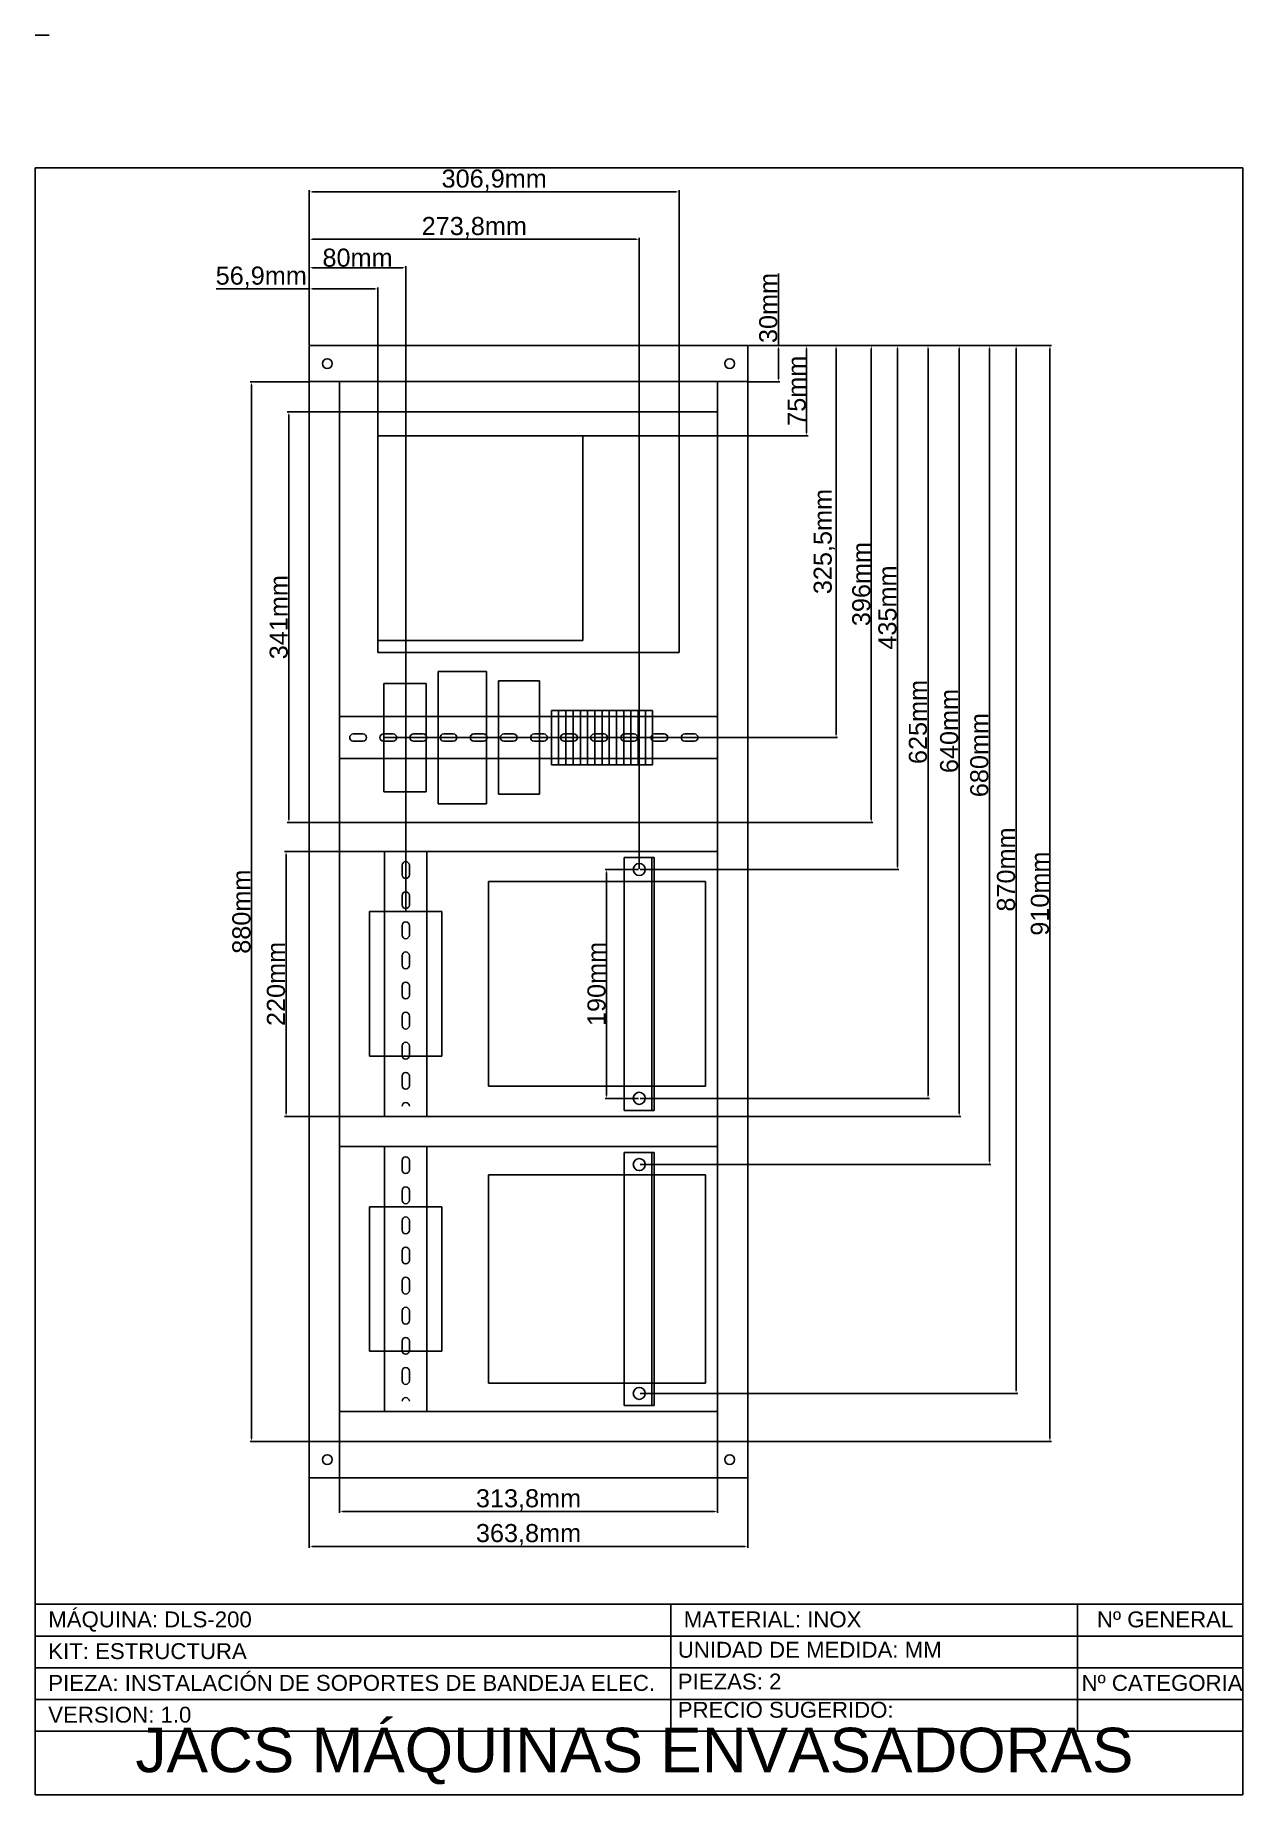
# Paper-space layout 'E5' of a CAD drawing. Header units: centimetres, sheet in millimetres. Extents: x 3 to 193, y 0 to 277.
# The model-space entities are those that its viewports show. They can reach past a viewport. Long polylines and large blocks are cut down to what shows.
import ezdxf

# ---------------------------------------------------------------- set-up
doc = ezdxf.new("R2010")
doc.units = ezdxf.units.CM
doc.header["$LTSCALE"] = 0.5
doc.styles.get("Standard").update_dxf_attribs({"font": 'arial.ttf'})
doc.dimstyles.new('ISO-25', dxfattribs={"dimtxt": 15, "dimasz": 2.5, "dimexe": 1.25, "dimexo": 0.625, "dimtad": 1, "dimtxsty": 'Standard', "dimcen": 2.5, "dimclrd": 1, "dimclre": 1, "dimadec": 0, "dimazin": 0, "dimtfac": 1, "dimtmove": 0, "dimatfit": 3, "dimfxl": 1, "dimarcsym": 0})

# ---------------------------------------------------------------- blocks, each defined once
blk = doc.blocks.new('*D309')
at = {"color": 1, "lineweight": -2, "transparency": 16777216}
for p, q in [((16441.6, 49675.5), (16441.6, 49735.3)), ((16416.8, 49675.5), (16442.8, 49675.5)), ((16441.6, 49648), (16441.6, 49673)), ((16416.8, 49645.5), (16442.8, 49645.5))]:
    blk.add_line(p, q, dxfattribs=at)
at = {"color": 1, "transparency": 16777216}
for points in [[(16441.2, 49673), (16442, 49673), (16441.6, 49675.5)], [(16441.2, 49648), (16442, 49648), (16441.6, 49645.5)]]:
    blk.add_solid(points, dxfattribs=at)
at = {"layer": 'Defpoints', "color": 0, "transparency": 16777216}
for p in [(16416.2, 49675.5), (16441.6, 49675.5), (16416.2, 49645.5)]:
    blk.add_point(p, dxfattribs=at)
at = {"color": 0, "transparency": 16777216, "insert": (16433.3, 49706.7), "char_height": 15, "attachment_point": 5, "rotation": 90}
blk.add_mtext('30mm', dxfattribs=at)
blk = doc.blocks.new('*D310')
at = {"color": 1, "lineweight": -2, "transparency": 16777216}
for p, q in [((16416.8, 49675.5), (16520, 49675.5)), ((16518.7, 49282), (16518.7, 49673)), ((16391.8, 49279.5), (16520, 49279.5))]:
    blk.add_line(p, q, dxfattribs=at)
at = {"color": 1, "transparency": 16777216}
for points in [[(16518.3, 49673), (16519.2, 49673), (16518.7, 49675.5)], [(16518.3, 49282), (16519.2, 49282), (16518.7, 49279.5)]]:
    blk.add_solid(points, dxfattribs=at)
at = {"layer": 'Defpoints', "color": 0, "transparency": 16777216}
for p in [(16416.2, 49675.5), (16518.7, 49675.5), (16391.2, 49279.5)]:
    blk.add_point(p, dxfattribs=at)
at = {"color": 0, "transparency": 16777216, "insert": (16510.5, 49477.5), "char_height": 15, "attachment_point": 5, "rotation": 90}
blk.add_mtext('396mm', dxfattribs=at)
blk = doc.blocks.new('*D311')
at = {"color": 1, "lineweight": -2, "transparency": 16777216}
for p, q in [((16416.8, 49675.5), (16592.9, 49675.5)), ((16591.7, 49038), (16591.7, 49673)), ((16391.8, 49035.5), (16592.9, 49035.5))]:
    blk.add_line(p, q, dxfattribs=at)
at = {"color": 1, "transparency": 16777216}
for points in [[(16591.3, 49673), (16592.1, 49673), (16591.7, 49675.5)], [(16591.3, 49038), (16592.1, 49038), (16591.7, 49035.5)]]:
    blk.add_solid(points, dxfattribs=at)
at = {"layer": 'Defpoints', "color": 0, "transparency": 16777216}
for p in [(16416.2, 49675.5), (16591.7, 49675.5), (16391.2, 49035.5)]:
    blk.add_point(p, dxfattribs=at)
at = {"color": 0, "transparency": 16777216, "insert": (16583.4, 49355.5), "char_height": 15, "attachment_point": 5, "rotation": 90}
blk.add_mtext('640mm', dxfattribs=at)
blk = doc.blocks.new('*D312')
at = {"color": 1, "lineweight": -2, "transparency": 16777216}
for p, q in [((16416.8, 49675.5), (16668.2, 49675.5)), ((16667, 48768), (16667, 49673)), ((16416.8, 48765.5), (16668.2, 48765.5))]:
    blk.add_line(p, q, dxfattribs=at)
at = {"color": 1, "transparency": 16777216}
for points in [[(16666.6, 49673), (16667.4, 49673), (16667, 49675.5)], [(16666.6, 48768), (16667.4, 48768), (16667, 48765.5)]]:
    blk.add_solid(points, dxfattribs=at)
at = {"layer": 'Defpoints', "color": 0, "transparency": 16777216}
for p in [(16416.2, 49675.5), (16667, 49675.5), (16416.2, 48765.5)]:
    blk.add_point(p, dxfattribs=at)
at = {"color": 0, "transparency": 16777216, "insert": (16658.7, 49220.5), "char_height": 15, "attachment_point": 5, "rotation": 90}
blk.add_mtext('910mm', dxfattribs=at)
blk = doc.blocks.new('*D314')
at = {"color": 1, "lineweight": -2, "transparency": 16777216}
for p, q in [((16416.8, 49675.5), (16466.4, 49675.5)), ((16465.1, 49603), (16465.1, 49673)), ((16354.9, 49600.5), (16466.4, 49600.5))]:
    blk.add_line(p, q, dxfattribs=at)
at = {"color": 1, "transparency": 16777216}
for points in [[(16464.7, 49673), (16465.5, 49673), (16465.1, 49675.5)], [(16464.7, 49603), (16465.5, 49603), (16465.1, 49600.5)]]:
    blk.add_solid(points, dxfattribs=at)
at = {"layer": 'Defpoints', "color": 0, "transparency": 16777216}
for p in [(16416.2, 49675.5), (16465.1, 49675.5), (16354.3, 49600.5)]:
    blk.add_point(p, dxfattribs=at)
at = {"color": 0, "transparency": 16777216, "insert": (16456.9, 49638), "char_height": 15, "attachment_point": 5, "rotation": 90}
blk.add_mtext('75mm', dxfattribs=at)
blk = doc.blocks.new('*D315')
at = {"color": 1, "lineweight": -2, "transparency": 16777216}
for p, q in [((16416.8, 49675.5), (16490.7, 49675.5)), ((16489.5, 49352.5), (16489.5, 49673)), ((16114.9, 49350), (16490.7, 49350))]:
    blk.add_line(p, q, dxfattribs=at)
at = {"color": 1, "transparency": 16777216}
for points in [[(16489.1, 49673), (16489.9, 49673), (16489.5, 49675.5)], [(16489.1, 49352.5), (16489.9, 49352.5), (16489.5, 49350)]]:
    blk.add_solid(points, dxfattribs=at)
at = {"layer": 'Defpoints', "color": 0, "transparency": 16777216}
for p in [(16416.2, 49675.5), (16489.5, 49675.5), (16114.3, 49350)]:
    blk.add_point(p, dxfattribs=at)
at = {"color": 0, "transparency": 16777216, "insert": (16479.8, 49512.8), "char_height": 15, "attachment_point": 5, "rotation": 90}
blk.add_mtext('325,5mm', dxfattribs=at)
blk = doc.blocks.new('*D316')
at = {"color": 1, "lineweight": -2, "transparency": 16777216}
for p, q in [((16052.4, 49722.6), (15975.2, 49722.6)), ((16052.4, 49676.2), (16052.4, 49723.8)), ((16106.8, 49722.6), (16054.9, 49722.6)), ((16109.3, 49601.2), (16109.3, 49723.8))]:
    blk.add_line(p, q, dxfattribs=at)
at = {"color": 1, "transparency": 16777216}
for points in [[(16054.9, 49723), (16054.9, 49722.1), (16052.4, 49722.6)], [(16106.8, 49723), (16106.8, 49722.1), (16109.3, 49722.6)]]:
    blk.add_solid(points, dxfattribs=at)
at = {"layer": 'Defpoints', "color": 0, "transparency": 16777216}
for p in [(16052.4, 49722.6), (16052.4, 49675.5), (16109.3, 49600.5)]:
    blk.add_point(p, dxfattribs=at)
at = {"color": 0, "transparency": 16777216, "insert": (16012.5, 49732.2), "char_height": 15, "attachment_point": 5}
blk.add_mtext('56,9mm', dxfattribs=at)
blk = doc.blocks.new('*D421')
at = {"color": 1, "lineweight": -2, "transparency": 16777216}
for p, q in [((16051.8, 49645.5), (16003.2, 49645.5)), ((16004.4, 49643), (16004.4, 48768)), ((16051.8, 48765.5), (16003.2, 48765.5))]:
    blk.add_line(p, q, dxfattribs=at)
at = {"color": 1, "transparency": 16777216}
for points in [[(16004, 49643), (16004.8, 49643), (16004.4, 49645.5)], [(16004, 48768), (16004.8, 48768), (16004.4, 48765.5)]]:
    blk.add_solid(points, dxfattribs=at)
at = {"layer": 'Defpoints', "color": 0, "transparency": 16777216}
for p in [(16052.4, 49645.5), (16004.4, 48765.5), (16052.4, 48765.5)]:
    blk.add_point(p, dxfattribs=at)
at = {"color": 0, "transparency": 16777216, "insert": (15996.1, 49205.5), "char_height": 15, "attachment_point": 5, "rotation": 90}
blk.add_mtext('880mm', dxfattribs=at)
blk = doc.blocks.new('*D422')
at = {"color": 1, "lineweight": -2, "transparency": 16777216}
for p, q in [((16052.4, 48764.9), (16052.4, 48677.3)), ((16416.2, 48764.9), (16416.2, 48677.3)), ((16054.9, 48678.5), (16413.7, 48678.5))]:
    blk.add_line(p, q, dxfattribs=at)
at = {"color": 1, "transparency": 16777216}
for points in [[(16054.9, 48679), (16054.9, 48678.1), (16052.4, 48678.5)], [(16413.7, 48679), (16413.7, 48678.1), (16416.2, 48678.5)]]:
    blk.add_solid(points, dxfattribs=at)
at = {"layer": 'Defpoints', "color": 0, "transparency": 16777216}
for p in [(16052.4, 48765.5), (16416.2, 48765.5), (16416.2, 48678.5)]:
    blk.add_point(p, dxfattribs=at)
at = {"color": 0, "transparency": 16777216, "insert": (16234.3, 48688.2), "char_height": 15, "attachment_point": 5}
blk.add_mtext('363,8mm', dxfattribs=at)
blk = doc.blocks.new('*D423')
at = {"color": 1, "lineweight": -2, "transparency": 16777216}
for p, q in [((16052.4, 49676.2), (16052.4, 49765)), ((16054.9, 49763.8), (16323.7, 49763.8)), ((16326.2, 49241.2), (16326.2, 49765))]:
    blk.add_line(p, q, dxfattribs=at)
at = {"color": 1, "transparency": 16777216}
for points in [[(16054.9, 49764.2), (16054.9, 49763.4), (16052.4, 49763.8)], [(16323.7, 49764.2), (16323.7, 49763.4), (16326.2, 49763.8)]]:
    blk.add_solid(points, dxfattribs=at)
at = {"layer": 'Defpoints', "color": 0, "transparency": 16777216}
for p in [(16326.2, 49763.8), (16052.4, 49675.5), (16326.2, 49240.5)]:
    blk.add_point(p, dxfattribs=at)
at = {"color": 0, "transparency": 16777216, "insert": (16189.3, 49773.4), "char_height": 15, "attachment_point": 5}
blk.add_mtext('273,8mm', dxfattribs=at)
blk = doc.blocks.new('*D424')
at = {"color": 1, "lineweight": -2, "transparency": 16777216}
for p, q in [((16416.8, 49675.5), (16541.7, 49675.5)), ((16540.5, 49673), (16540.5, 49243)), ((16326.8, 49240.5), (16541.7, 49240.5))]:
    blk.add_line(p, q, dxfattribs=at)
at = {"color": 1, "transparency": 16777216}
for points in [[(16540.1, 49673), (16540.9, 49673), (16540.5, 49675.5)], [(16540.1, 49243), (16540.9, 49243), (16540.5, 49240.5)]]:
    blk.add_solid(points, dxfattribs=at)
at = {"layer": 'Defpoints', "color": 0, "transparency": 16777216}
for p in [(16416.2, 49675.5), (16326.2, 49240.5), (16540.5, 49240.5)]:
    blk.add_point(p, dxfattribs=at)
at = {"color": 0, "transparency": 16777216, "insert": (16532.2, 49458), "char_height": 15, "attachment_point": 5, "rotation": 90}
blk.add_mtext('435mm', dxfattribs=at)
blk = doc.blocks.new('*D425')
at = {"color": 1, "lineweight": -2, "transparency": 16777216}
for p, q in [((16417.4, 49675.5), (16567.1, 49675.5)), ((16565.8, 49053), (16565.8, 49673)), ((16326.8, 49050.5), (16567.1, 49050.5))]:
    blk.add_line(p, q, dxfattribs=at)
at = {"color": 1, "transparency": 16777216}
for points in [[(16565.4, 49673), (16566.2, 49673), (16565.8, 49675.5)], [(16565.4, 49053), (16566.2, 49053), (16565.8, 49050.5)]]:
    blk.add_solid(points, dxfattribs=at)
at = {"layer": 'Defpoints', "color": 0, "transparency": 16777216}
for p in [(16416.8, 49675.5), (16565.8, 49675.5), (16326.2, 49050.5)]:
    blk.add_point(p, dxfattribs=at)
at = {"color": 0, "transparency": 16777216, "insert": (16557.5, 49363), "char_height": 15, "attachment_point": 5, "rotation": 90}
blk.add_mtext('625mm', dxfattribs=at)
blk = doc.blocks.new('*D426')
at = {"color": 1, "lineweight": -2, "transparency": 16777216}
for p, q in [((16416.8, 49675.5), (16617.9, 49675.5)), ((16616.7, 48998), (16616.7, 49673)), ((16326.8, 48995.5), (16617.9, 48995.5))]:
    blk.add_line(p, q, dxfattribs=at)
at = {"color": 1, "transparency": 16777216}
for points in [[(16616.3, 49673), (16617.1, 49673), (16616.7, 49675.5)], [(16616.3, 48998), (16617.1, 48998), (16616.7, 48995.5)]]:
    blk.add_solid(points, dxfattribs=at)
at = {"layer": 'Defpoints', "color": 0, "transparency": 16777216}
for p in [(16416.2, 49675.5), (16616.7, 49675.5), (16326.2, 48995.5)]:
    blk.add_point(p, dxfattribs=at)
at = {"color": 0, "transparency": 16777216, "insert": (16608.4, 49335.5), "char_height": 15, "attachment_point": 5, "rotation": 90}
blk.add_mtext('680mm', dxfattribs=at)
blk = doc.blocks.new('*D427')
at = {"color": 1, "lineweight": -2, "transparency": 16777216}
for p, q in [((16416.8, 49675.5), (16640.2, 49675.5)), ((16638.9, 48808), (16638.9, 49673)), ((16326.8, 48805.5), (16640.2, 48805.5))]:
    blk.add_line(p, q, dxfattribs=at)
at = {"color": 1, "transparency": 16777216}
for points in [[(16638.5, 49673), (16639.3, 49673), (16638.9, 49675.5)], [(16638.5, 48808), (16639.3, 48808), (16638.9, 48805.5)]]:
    blk.add_solid(points, dxfattribs=at)
at = {"layer": 'Defpoints', "color": 0, "transparency": 16777216}
for p in [(16416.2, 49675.5), (16638.9, 49675.5), (16326.2, 48805.5)]:
    blk.add_point(p, dxfattribs=at)
at = {"color": 0, "transparency": 16777216, "insert": (16630.6, 49240.5), "char_height": 15, "attachment_point": 5, "rotation": 90}
blk.add_mtext('870mm', dxfattribs=at)
blk = doc.blocks.new('*D428')
at = {"color": 1, "lineweight": -2, "transparency": 16777216}
for p, q in [((16052.4, 49676.2), (16052.4, 49741.3)), ((16129.9, 49740.1), (16054.9, 49740.1)), ((16132.4, 49206.2), (16132.4, 49741.3))]:
    blk.add_line(p, q, dxfattribs=at)
at = {"color": 1, "transparency": 16777216}
for points in [[(16054.9, 49740.5), (16054.9, 49739.7), (16052.4, 49740.1)], [(16129.9, 49740.5), (16129.9, 49739.7), (16132.4, 49740.1)]]:
    blk.add_solid(points, dxfattribs=at)
at = {"layer": 'Defpoints', "color": 0, "transparency": 16777216}
for p in [(16052.4, 49740.1), (16052.4, 49675.5), (16132.4, 49205.5)]:
    blk.add_point(p, dxfattribs=at)
at = {"color": 0, "transparency": 16777216, "insert": (16092.4, 49748.4), "char_height": 15, "attachment_point": 5}
blk.add_mtext('80mm', dxfattribs=at)
blk = doc.blocks.new('*D429')
at = {"color": 1, "lineweight": -2, "transparency": 16777216}
for p, q in [((16077.4, 48764.9), (16077.4, 48706.3)), ((16391.2, 48764.9), (16391.2, 48706.3)), ((16079.9, 48707.5), (16388.7, 48707.5))]:
    blk.add_line(p, q, dxfattribs=at)
at = {"color": 1, "transparency": 16777216}
for points in [[(16079.9, 48707.9), (16079.9, 48707.1), (16077.4, 48707.5)], [(16388.7, 48707.9), (16388.7, 48707.1), (16391.2, 48707.5)]]:
    blk.add_solid(points, dxfattribs=at)
at = {"layer": 'Defpoints', "color": 0, "transparency": 16777216}
for p in [(16077.4, 48765.5), (16391.2, 48765.5), (16391.2, 48707.5)]:
    blk.add_point(p, dxfattribs=at)
at = {"color": 0, "transparency": 16777216, "insert": (16234.3, 48717.1), "char_height": 15, "attachment_point": 5}
blk.add_mtext('313,8mm', dxfattribs=at)
blk = doc.blocks.new('*D430')
at = {"color": 1, "lineweight": -2, "transparency": 16777216}
for p, q in [((16076.8, 49255.5), (16031.8, 49255.5)), ((16033.1, 49253), (16033.1, 49038)), ((16076.8, 49035.5), (16031.8, 49035.5))]:
    blk.add_line(p, q, dxfattribs=at)
at = {"color": 1, "transparency": 16777216}
for points in [[(16032.7, 49253), (16033.5, 49253), (16033.1, 49255.5)], [(16032.7, 49038), (16033.5, 49038), (16033.1, 49035.5)]]:
    blk.add_solid(points, dxfattribs=at)
at = {"layer": 'Defpoints', "color": 0, "transparency": 16777216}
for p in [(16077.4, 49255.5), (16033.1, 49035.5), (16077.4, 49035.5)]:
    blk.add_point(p, dxfattribs=at)
at = {"color": 0, "transparency": 16777216, "insert": (16024.8, 49145.5), "char_height": 15, "attachment_point": 5, "rotation": 90}
blk.add_mtext('220mm', dxfattribs=at)
blk = doc.blocks.new('*D442')
at = {"color": 1, "lineweight": -2, "transparency": 16777216}
for p, q in [((16052.4, 49676.2), (16052.4, 49804.4)), ((16356.8, 49803.1), (16054.9, 49803.1)), ((16359.3, 49601.2), (16359.3, 49804.4))]:
    blk.add_line(p, q, dxfattribs=at)
at = {"color": 1, "transparency": 16777216}
for points in [[(16054.9, 49803.5), (16054.9, 49802.7), (16052.4, 49803.1)], [(16356.8, 49803.5), (16356.8, 49802.7), (16359.3, 49803.1)]]:
    blk.add_solid(points, dxfattribs=at)
at = {"layer": 'Defpoints', "color": 0, "transparency": 16777216}
for p in [(16052.4, 49803.1), (16052.4, 49675.5), (16359.3, 49600.5)]:
    blk.add_point(p, dxfattribs=at)
at = {"color": 0, "transparency": 16777216, "insert": (16205.8, 49812.8), "char_height": 15, "attachment_point": 5}
blk.add_mtext('306,9mm', dxfattribs=at)
blk = doc.blocks.new('*D443')
at = {"color": 1, "lineweight": -2, "transparency": 16777216}
for p, q in [((16325.6, 49240.5), (16297.8, 49240.5)), ((16299.1, 49238), (16299.1, 49053)), ((16325.6, 49050.5), (16297.8, 49050.5))]:
    blk.add_line(p, q, dxfattribs=at)
at = {"color": 1, "transparency": 16777216}
for points in [[(16298.7, 49238), (16299.5, 49238), (16299.1, 49240.5)], [(16298.7, 49053), (16299.5, 49053), (16299.1, 49050.5)]]:
    blk.add_solid(points, dxfattribs=at)
at = {"layer": 'Defpoints', "color": 0, "transparency": 16777216}
for p in [(16326.2, 49240.5), (16299.1, 49050.5), (16326.2, 49050.5)]:
    blk.add_point(p, dxfattribs=at)
at = {"color": 0, "transparency": 16777216, "insert": (16290.8, 49145.5), "char_height": 15, "attachment_point": 5, "rotation": 90}
blk.add_mtext('190mm', dxfattribs=at)
blk = doc.blocks.new('*D469')
at = {"color": 1, "lineweight": -2, "transparency": 16777216}
for p, q in [((16076.8, 49620.5), (16034.1, 49620.5)), ((16035.4, 49618), (16035.4, 49282)), ((16076.8, 49279.5), (16034.1, 49279.5))]:
    blk.add_line(p, q, dxfattribs=at)
at = {"color": 1, "transparency": 16777216}
for points in [[(16035, 49618), (16035.8, 49618), (16035.4, 49620.5)], [(16035, 49282), (16035.8, 49282), (16035.4, 49279.5)]]:
    blk.add_solid(points, dxfattribs=at)
at = {"layer": 'Defpoints', "color": 0, "transparency": 16777216}
for p in [(16077.4, 49620.5), (16035.4, 49279.5), (16077.4, 49279.5)]:
    blk.add_point(p, dxfattribs=at)
at = {"color": 0, "transparency": 16777216, "insert": (16027.1, 49450), "char_height": 15, "attachment_point": 5, "rotation": 90}
blk.add_mtext('341mm', dxfattribs=at)

msp = doc.modelspace()

# ---------------------------------------------------------------- linework, layer by layer
for p, q in [((16052.392, 49675.546), (16416.192, 49675.546)), ((16052.392, 48735.546), (16052.392, 49675.546)), ((16052.392, 49675.546), (16077.392, 49675.546)), ((16416.192, 48735.546), (16416.192, 49675.546)), ((16052.392, 49645.546), (16416.192, 49645.546)), ((16052.392, 49645.546), (16052.392, 49620.546)), ((16067.392, 49645.546), (16052.392, 49645.546)), ((16077.392, 48765.546), (16077.392, 49645.546)), ((16391.192, 49645.546), (16391.192, 49340.546)), ((16416.192, 49645.546), (16416.192, 48755.546)), ((16077.392, 49620.546), (16391.192, 49620.546)), ((16077.392, 49620.546), (16097.392, 49620.546)), ((16391.192, 49620.546), (16391.192, 48790.546)), ((16109.292, 49600.546), (16359.292, 49600.546)), ((16109.292, 49420.546), (16109.292, 49600.546)), ((16109.292, 49430.546), (16109.292, 49600.546)), ((16149.292, 49600.546), (16319.292, 49600.546)), ((16279.292, 49600.546), (16279.292, 49430.546)), ((16359.292, 49600.546), (16359.292, 49420.546)), ((16391.192, 49340.546), (16391.192, 49480.546)), ((16279.292, 49430.546), (16109.292, 49430.546)), ((16359.292, 49420.546), (16109.292, 49420.546)), ((16114.292, 49395.046), (16149.292, 49395.046)), ((16114.292, 49395.046), (16114.292, 49305.046)), ((16149.292, 49305.046), (16149.292, 49395.046)), ((16159.292, 49295.046), (16159.292, 49405.046)), ((16159.292, 49405.046), (16159.292, 49295.046)), ((16199.292, 49405.046), (16159.292, 49405.046)), ((16199.292, 49295.046), (16199.292, 49405.046)), ((16209.292, 49397.046), (16209.292, 49303.046)), ((16243.292, 49397.046), (16209.292, 49397.046)), ((16243.292, 49303.046), (16243.292, 49397.046)), ((16077.392, 49367.546), (16391.192, 49367.546)), ((16253.292, 49372.546), (16259.292, 49372.546)), ((16253.292, 49327.546), (16253.292, 49372.546)), ((16259.292, 49372.546), (16259.292, 49327.546)), ((16259.292, 49372.546), (16265.292, 49372.546)), ((16259.292, 49327.546), (16259.292, 49372.546)), ((16265.292, 49372.546), (16265.292, 49327.546)), ((16265.292, 49372.546), (16271.292, 49372.546)), ((16265.292, 49327.546), (16265.292, 49372.546)), ((16271.292, 49372.546), (16271.292, 49327.546)), ((16271.292, 49372.546), (16277.292, 49372.546)), ((16271.292, 49327.546), (16271.292, 49372.546)), ((16277.292, 49372.546), (16277.292, 49327.546)), ((16277.292, 49372.546), (16283.292, 49372.546)), ((16277.292, 49327.546), (16277.292, 49372.546)), ((16283.292, 49372.546), (16283.292, 49327.546)), ((16283.292, 49372.546), (16289.292, 49372.546)), ((16283.292, 49327.546), (16283.292, 49372.546)), ((16289.292, 49372.546), (16289.292, 49327.546)), ((16289.292, 49372.546), (16295.292, 49372.546)), ((16289.292, 49327.546), (16289.292, 49372.546)), ((16295.292, 49372.546), (16295.292, 49327.546)), ((16295.292, 49372.546), (16301.292, 49372.546)), ((16295.292, 49327.546), (16295.292, 49372.546)), ((16301.292, 49372.546), (16301.292, 49327.546)), ((16301.292, 49372.546), (16307.292, 49372.546)), ((16301.292, 49327.546), (16301.292, 49372.546)), ((16307.292, 49372.546), (16307.292, 49327.546)), ((16307.292, 49372.546), (16313.292, 49372.546)), ((16307.292, 49327.546), (16307.292, 49372.546)), ((16313.292, 49372.546), (16313.292, 49327.546)), ((16313.292, 49372.546), (16319.292, 49372.546)), ((16313.292, 49327.546), (16313.292, 49372.546)), ((16319.292, 49372.546), (16319.292, 49327.546)), ((16319.292, 49372.546), (16325.292, 49372.546)), ((16319.292, 49327.546), (16319.292, 49372.546)), ((16325.292, 49372.546), (16325.292, 49327.546)), ((16325.292, 49372.546), (16331.292, 49372.546)), ((16325.292, 49327.546), (16325.292, 49372.546)), ((16331.292, 49372.546), (16331.292, 49327.546)), ((16331.292, 49372.546), (16337.292, 49372.546)), ((16331.292, 49327.546), (16331.292, 49372.546)), ((16337.292, 49372.546), (16337.292, 49327.546)), ((16088.889, 49353.046), (16096.889, 49353.046)), ((16113.889, 49353.046), (16121.889, 49353.046)), ((16114.292, 49350.046), (16114.292, 49306.256)), ((16138.889, 49353.046), (16146.889, 49353.046)), ((16163.889, 49353.046), (16171.889, 49353.046)), ((16188.889, 49353.046), (16196.889, 49353.046)), ((16213.889, 49353.046), (16221.889, 49353.046)), ((16238.889, 49353.046), (16246.889, 49353.046)), ((16238.889, 49353.046), (16246.889, 49353.046)), ((16263.889, 49353.046), (16271.889, 49353.046)), ((16288.889, 49353.046), (16296.889, 49353.046)), ((16313.889, 49353.046), (16321.889, 49353.046)), ((16338.889, 49353.046), (16346.889, 49353.046)), ((16338.889, 49353.046), (16346.889, 49353.046)), ((16363.889, 49353.046), (16371.889, 49353.046)), ((16096.889, 49347.046), (16088.889, 49347.046)), ((16121.889, 49347.046), (16113.889, 49347.046)), ((16146.889, 49347.046), (16138.889, 49347.046)), ((16171.889, 49347.046), (16163.889, 49347.046)), ((16196.889, 49347.046), (16188.889, 49347.046)), ((16221.889, 49347.046), (16213.889, 49347.046)), ((16246.889, 49347.046), (16238.889, 49347.046)), ((16246.889, 49347.046), (16238.889, 49347.046)), ((16271.889, 49347.046), (16263.889, 49347.046)), ((16296.889, 49347.046), (16288.889, 49347.046)), ((16321.889, 49347.046), (16313.889, 49347.046)), ((16346.889, 49347.046), (16338.889, 49347.046)), ((16346.889, 49347.046), (16338.889, 49347.046)), ((16371.889, 49347.046), (16363.889, 49347.046)), ((16391.192, 49332.546), (16077.392, 49332.546)), ((16259.292, 49327.546), (16253.292, 49327.546)), ((16265.292, 49327.546), (16259.292, 49327.546)), ((16271.292, 49327.546), (16265.292, 49327.546)), ((16277.292, 49327.546), (16271.292, 49327.546)), ((16283.292, 49327.546), (16277.292, 49327.546)), ((16289.292, 49327.546), (16283.292, 49327.546)), ((16295.292, 49327.546), (16289.292, 49327.546)), ((16301.292, 49327.546), (16295.292, 49327.546)), ((16307.292, 49327.546), (16301.292, 49327.546)), ((16313.292, 49327.546), (16307.292, 49327.546)), ((16319.292, 49327.546), (16313.292, 49327.546)), ((16325.292, 49327.546), (16319.292, 49327.546)), ((16331.292, 49327.546), (16325.292, 49327.546)), ((16337.292, 49327.546), (16331.292, 49327.546)), ((16149.292, 49305.046), (16114.292, 49305.046)), ((16159.292, 49295.046), (16199.292, 49295.046)), ((16209.292, 49303.046), (16243.292, 49303.046)), ((16391.192, 49279.546), (16077.392, 49279.546)), ((16391.192, 49287.546), (16391.192, 48765.546)), ((16391.192, 49279.546), (16391.192, 49255.546)), ((16077.392, 49255.546), (16391.192, 49255.546)), ((16114.892, 49035.546), (16114.892, 49255.546)), ((16149.892, 49255.546), (16149.892, 49035.546)), ((16313.692, 49040.546), (16313.692, 49250.546)), ((16313.692, 49250.546), (16338.692, 49250.546)), ((16338.692, 49250.546), (16336.692, 49250.546)), ((16336.692, 49250.546), (16336.692, 49040.546)), ((16338.692, 49250.546), (16338.692, 49040.546)), ((16129.392, 49236.049), (16129.392, 49244.049)), ((16135.392, 49244.049), (16135.392, 49236.049)), ((16416.192, 49245.546), (16416.192, 49145.546)), ((16129.392, 49211.049), (16129.392, 49219.049)), ((16135.392, 49219.049), (16135.392, 49211.049)), ((16201.192, 49230.546), (16381.192, 49230.546)), ((16201.192, 49060.546), (16201.192, 49230.546)), ((16381.192, 49230.546), (16381.192, 49060.546)), ((16102.392, 49145.546), (16102.392, 49205.546)), ((16102.392, 49205.546), (16162.392, 49205.546)), ((16162.392, 49205.546), (16162.392, 49085.546)), ((16129.392, 49186.049), (16129.392, 49194.049)), ((16135.392, 49194.049), (16135.392, 49186.049)), ((16129.392, 49161.049), (16129.392, 49169.049)), ((16135.392, 49169.049), (16135.392, 49161.049)), ((16102.392, 49085.546), (16102.392, 49145.546)), ((16102.392, 49145.546), (16102.392, 49097.367)), ((16129.392, 49136.049), (16129.392, 49144.049)), ((16135.392, 49144.049), (16135.392, 49136.049)), ((16129.392, 49111.049), (16129.392, 49119.049)), ((16135.392, 49119.049), (16135.392, 49111.049)), ((16129.392, 49086.049), (16129.392, 49094.049)), ((16129.392, 49086.049), (16129.392, 49094.049)), ((16135.392, 49094.049), (16135.392, 49086.049)), ((16135.392, 49094.049), (16135.392, 49086.049)), ((16162.392, 49085.546), (16102.392, 49085.546)), ((16129.392, 49061.049), (16129.392, 49069.049)), ((16135.392, 49069.049), (16135.392, 49061.049)), ((16381.192, 49060.546), (16201.192, 49060.546)), ((16391.192, 49035.546), (16077.392, 49035.546)), ((16338.692, 49040.546), (16313.692, 49040.546)), ((16391.192, 49035.546), (16391.192, 49010.546)), ((16391.192, 49010.546), (16077.392, 49010.546)), ((16114.892, 48790.546), (16114.892, 49010.546)), ((16149.892, 49010.546), (16149.892, 48790.546)), ((16313.692, 48795.546), (16313.692, 49005.546)), ((16313.692, 49005.546), (16338.692, 49005.546)), ((16338.692, 49005.546), (16336.692, 49005.546)), ((16336.692, 49005.546), (16336.692, 48795.546)), ((16338.692, 49005.546), (16338.692, 48795.546)), ((16129.392, 48991.049), (16129.392, 48999.049)), ((16135.392, 48999.049), (16135.392, 48991.049)), ((16381.192, 48987.046), (16201.192, 48987.046)), ((16201.192, 48987.046), (16201.192, 48814.046)), ((16381.192, 48814.046), (16381.192, 48987.046)), ((16129.392, 48966.049), (16129.392, 48974.049)), ((16135.392, 48974.049), (16135.392, 48966.049)), ((16162.392, 48960.546), (16102.392, 48960.546)), ((16102.392, 48960.546), (16102.392, 48900.546)), ((16162.392, 48840.546), (16162.392, 48960.546)), ((16162.392, 48960.546), (16162.392, 48840.546)), ((16102.392, 48900.546), (16102.392, 48948.725)), ((16129.392, 48941.049), (16129.392, 48949.049)), ((16135.392, 48949.049), (16135.392, 48941.049)), ((16129.392, 48916.049), (16129.392, 48924.049)), ((16135.392, 48924.049), (16135.392, 48916.049)), ((16102.392, 48900.546), (16102.392, 48840.546)), ((16129.392, 48891.049), (16129.392, 48899.049)), ((16135.392, 48899.049), (16135.392, 48891.049)), ((16129.392, 48866.049), (16129.392, 48874.049)), ((16135.392, 48874.049), (16135.392, 48866.049)), ((16102.392, 48840.546), (16162.392, 48840.546)), ((16129.392, 48841.049), (16129.392, 48849.049)), ((16129.392, 48841.049), (16129.392, 48849.049)), ((16135.392, 48849.049), (16135.392, 48841.049)), ((16135.392, 48849.049), (16135.392, 48841.049)), ((16129.392, 48816.049), (16129.392, 48824.049)), ((16135.392, 48824.049), (16135.392, 48816.049)), ((16201.192, 48814.046), (16381.192, 48814.046)), ((16338.692, 48795.546), (16313.692, 48795.546)), ((16391.192, 48790.546), (16077.392, 48790.546)), ((16156.433, 48790.546), (16262.844, 48790.546)), ((16416.192, 48765.546), (16052.392, 48765.546)), ((16416.192, 48735.546), (16416.192, 48765.546)), ((16416.192, 48735.546), (16052.392, 48735.546))]:
    msp.add_line(p, q)
at = {"ltscale": 2}
for p, q in [((16077.392, 49367.546), (16077.392, 49332.546)), ((16149.892, 49255.546), (16114.892, 49255.546)), ((16149.892, 49010.546), (16114.892, 49010.546))]:
    msp.add_line(p, q, dxfattribs=at)
for centre, radius in [((16067.392, 49660.546), 4), ((16401.192, 49660.546), 4), ((16326.192, 49240.546), 5), ((16326.192, 49050.546), 5), ((16326.192, 48995.546), 5), ((16326.192, 48805.546), 5), ((16067.392, 48750.546), 4), ((16067.392, 48750.546), 4), ((16401.192, 48750.546), 4), ((16401.192, 48750.546), 4)]:
    msp.add_circle(centre, radius)
for centre, start, end in [((16088.889, 49350.046), 90, 270), ((16096.889, 49350.046), 270, 90), ((16113.889, 49350.046), 90, 270), ((16121.889, 49350.046), 270, 90), ((16138.889, 49350.046), 90, 270), ((16146.889, 49350.046), 270, 90), ((16163.889, 49350.046), 90, 270), ((16171.889, 49350.046), 270, 90), ((16188.889, 49350.046), 90, 270), ((16196.889, 49350.046), 270, 90), ((16213.889, 49350.046), 90, 270), ((16221.889, 49350.046), 270, 90), ((16238.889, 49350.046), 90, 270), ((16238.889, 49350.046), 90, 270), ((16246.889, 49350.046), 270, 90), ((16246.889, 49350.046), 270, 90), ((16263.889, 49350.046), 90, 270), ((16271.889, 49350.046), 270, 90), ((16288.889, 49350.046), 90, 270), ((16296.889, 49350.046), 270, 90), ((16313.889, 49350.046), 90, 270), ((16321.889, 49350.046), 270, 90), ((16338.889, 49350.046), 90, 270), ((16338.889, 49350.046), 90, 270), ((16346.889, 49350.046), 270, 90), ((16346.889, 49350.046), 270, 90), ((16363.889, 49350.046), 90, 270), ((16371.889, 49350.046), 270, 90), ((16132.392, 49244.049), 0, 180), ((16132.392, 49236.049), 180, 0), ((16132.392, 49219.049), 0, 180), ((16132.392, 49211.049), 180, 0), ((16132.392, 49194.049), 0, 180), ((16132.392, 49186.049), 180, 0), ((16132.392, 49169.049), 0, 180), ((16132.392, 49161.049), 180, 0), ((16132.392, 49144.049), 0, 180), ((16132.392, 49136.049), 180, 0), ((16132.392, 49119.049), 0, 180), ((16132.392, 49111.049), 180, 0), ((16132.392, 49094.049), 0, 180), ((16132.392, 49094.049), 0, 180), ((16132.392, 49086.049), 180, 0), ((16132.392, 49086.049), 180, 0), ((16132.392, 49069.049), 0, 180), ((16132.392, 49061.049), 180, 0), ((16132.392, 49044.049), 0, 180), ((16132.392, 48999.049), 0, 180), ((16132.392, 48991.049), 180, 0), ((16132.392, 48974.049), 0, 180), ((16132.392, 48966.049), 180, 0), ((16132.392, 48949.049), 0, 180), ((16132.392, 48941.049), 180, 0), ((16132.392, 48924.049), 0, 180), ((16132.392, 48916.049), 180, 0), ((16132.392, 48899.049), 0, 180), ((16132.392, 48891.049), 180, 0), ((16132.392, 48874.049), 0, 180), ((16132.392, 48866.049), 180, 0), ((16132.392, 48849.049), 0, 180), ((16132.392, 48849.049), 0, 180), ((16132.392, 48841.049), 180, 0), ((16132.392, 48841.049), 180, 0), ((16132.392, 48824.049), 0, 180), ((16132.392, 48816.049), 180, 0), ((16132.392, 48799.049), 0, 180)]:
    msp.add_arc(centre, 3, start, end)

# ---------------------------------------------------------------- dimensions: what is measured, and where the dimension line sits
for base, p1, p2, picture, middle in [((16052.392, 49803.111), (16359.292, 49600.546), (16052.392, 49675.546), '*D442', (16205.842, 49812.751)), ((16326.192, 49763.767), (16052.392, 49675.546), (16326.192, 49240.546), '*D423', (16189.292, 49773.406)), ((16052.392, 49740.084), (16132.392, 49205.546), (16052.392, 49675.546), '*D428', (16092.392, 49748.368)), ((16052.392, 49722.565), (16109.292, 49600.546), (16052.392, 49675.546), '*D316', (16012.529, 49732.204)), ((16416.192, 48678.539), (16052.392, 48765.546), (16416.192, 48765.546), '*D422', (16234.292, 48688.178)), ((16391.192, 48707.506), (16077.392, 48765.546), (16391.192, 48765.546), '*D429', (16234.292, 48717.145))]:
    dim = msp.add_linear_dim(base=base, p1=p1, p2=p2, dimstyle='ISO-25', override={"dimpost": 'mm'})
    dim.commit()
    dim.dimension.update_dxf_attribs({"geometry": picture, "text_midpoint": middle})
for base, p1, p2, picture, middle in [((16441.588, 49675.546), (16416.192, 49645.546), (16416.192, 49675.546), '*D309', (16433.3, 49706.666)), ((16489.476, 49675.546), (16114.292, 49350.046), (16416.192, 49675.546), '*D315', (16479.837, 49512.796)), ((16540.478, 49240.546), (16416.192, 49675.546), (16326.192, 49240.546), '*D424', (16532.189, 49458.046)), ((16565.811, 49675.546), (16326.192, 49050.546), (16416.817, 49675.546), '*D425', (16557.528, 49363.046)), ((16638.932, 49675.546), (16326.192, 48805.546), (16416.192, 49675.546), '*D427', (16630.648, 49240.546)), ((16465.11, 49675.546), (16354.292, 49600.546), (16416.192, 49675.546), '*D314', (16456.857, 49638.046)), ((16518.747, 49675.546), (16391.192, 49279.546), (16416.192, 49675.546), '*D310', (16510.458, 49477.546)), ((16004.43, 48765.546), (16052.392, 49645.546), (16052.392, 48765.546), '*D421', (15996.146, 49205.546)), ((16035.367, 49279.546), (16077.392, 49620.546), (16077.392, 49279.546), '*D469', (16027.078, 49450.046)), ((16033.092, 49035.546), (16077.392, 49255.546), (16077.392, 49035.546), '*D430', (16024.809, 49145.546)), ((16299.087, 49050.546), (16326.192, 49240.546), (16326.192, 49050.546), '*D443', (16290.804, 49145.546))]:
    dim = msp.add_linear_dim(base=base, p1=p1, p2=p2, angle=90, dimstyle='ISO-25', override={"dimpost": 'mm'})
    dim.commit()
    dim.dimension.update_dxf_attribs({"geometry": picture, "text_midpoint": middle})
for base, p1, picture, middle in [((16616.687, 49675.546), (16326.192, 48995.546), '*D426', (16616.687, 49335.546)), ((16591.671, 49675.546), (16391.192, 49035.546), '*D311', (16591.671, 49355.546)), ((16666.994, 49675.546), (16416.192, 48765.546), '*D312', (16666.994, 49220.546))]:
    dim = msp.add_linear_dim(base=base, p1=p1, p2=(16416.192, 49675.546), angle=90, dimstyle='ISO-25', override={"dimpost": 'mm'})
    dim.commit()
    dim.dimension.update_dxf_attribs({"geometry": picture, "text_midpoint": middle, "dimtype": 160})

psp = doc.layouts.new('E5')

# ---------------------------------------------------------------- linework, layer by layer
for p, q in [((3.11, 276.94), (5.31, 276.94)), ((3.11, 256.06), (3.11, -0.06)), ((3.11, 256.06), (193.11, 256.06)), ((193.11, -0.06), (193.11, 256.06)), ((3.11, 24.94), (3.11, 29.94)), ((3.11, 29.94), (193.11, 29.94)), ((3.11, 29.94), (103.11, 29.94)), ((103.11, 29.94), (103.11, 9.94)), ((193.11, 29.94), (167.11, 29.94)), ((167.11, 29.94), (167.11, 9.94)), ((193.11, 29.94), (168.11, 29.94)), ((193.11, 24.94), (3.11, 24.94)), ((193.11, 19.94), (193.11, 24.94)), ((3.11, 14.94), (3.11, 19.94)), ((3.11, 19.94), (193.11, 19.94)), ((193.11, 14.94), (3.11, 14.94)), ((193.11, 9.94), (193.11, 14.94)), ((3.11, -0.06), (3.11, 9.94)), ((3.11, 9.94), (193.11, 9.94)), ((3.11, -0.06), (193.11, -0.06))]:
    psp.add_line(p, q)

# ---------------------------------------------------------------- texts
at = {"attachment_point": 1}
for s, width, insert, char_height in [('MÁQUINA: DLS-200', 100, (5.16, 28.81), 2.5), ('MATERIAL: INOX', 100, (105.16, 28.81), 2.5), ('Nº GENERAL', 100, (170.16, 28.81), 2.5), ('KIT: ESTRUCTURA', 100, (5.16, 23.81), 2.5), ('UNIDAD DE MEDIDA: MM', 100, (104.21, 24.03), 2.5), ('PIEZA: INSTALACIÓN DE SOPORTES DE BANDEJA ELEC.', 100, (5.16, 18.81), 2.5), ('PIEZAS: 2', 100, (104.21, 19.03), 2.5), ('Nº CATEGORIA', 100, (167.74, 18.81), 2.5), ('PRECIO SUGERIDO: ', 100, (104.21, 14.58), 2.5), ('VERSION: 1.0', 100, (5.16, 13.81), 2.5), ('    JACS MÁQUINAS ENVASADORAS', 186.3441, (8.01, 10.5), 7)]:
    psp.add_mtext_dynamic_manual_height_columns(s, width=width, gutter_width=12.5, heights=[0], dxfattribs=dict(at, insert=insert, char_height=char_height))

# ---------------------------------------------------------------- viewports
at = {"layer": '0', "view_target_point": (-247.019, -525.705)}
psp.add_viewport(center=(98.11, 143), size=(190, 226.121), view_center_point=(16573.004, 49752.476), view_height=1192.5806, dxfattribs=at)

doc.saveas('drawing.dxf')
